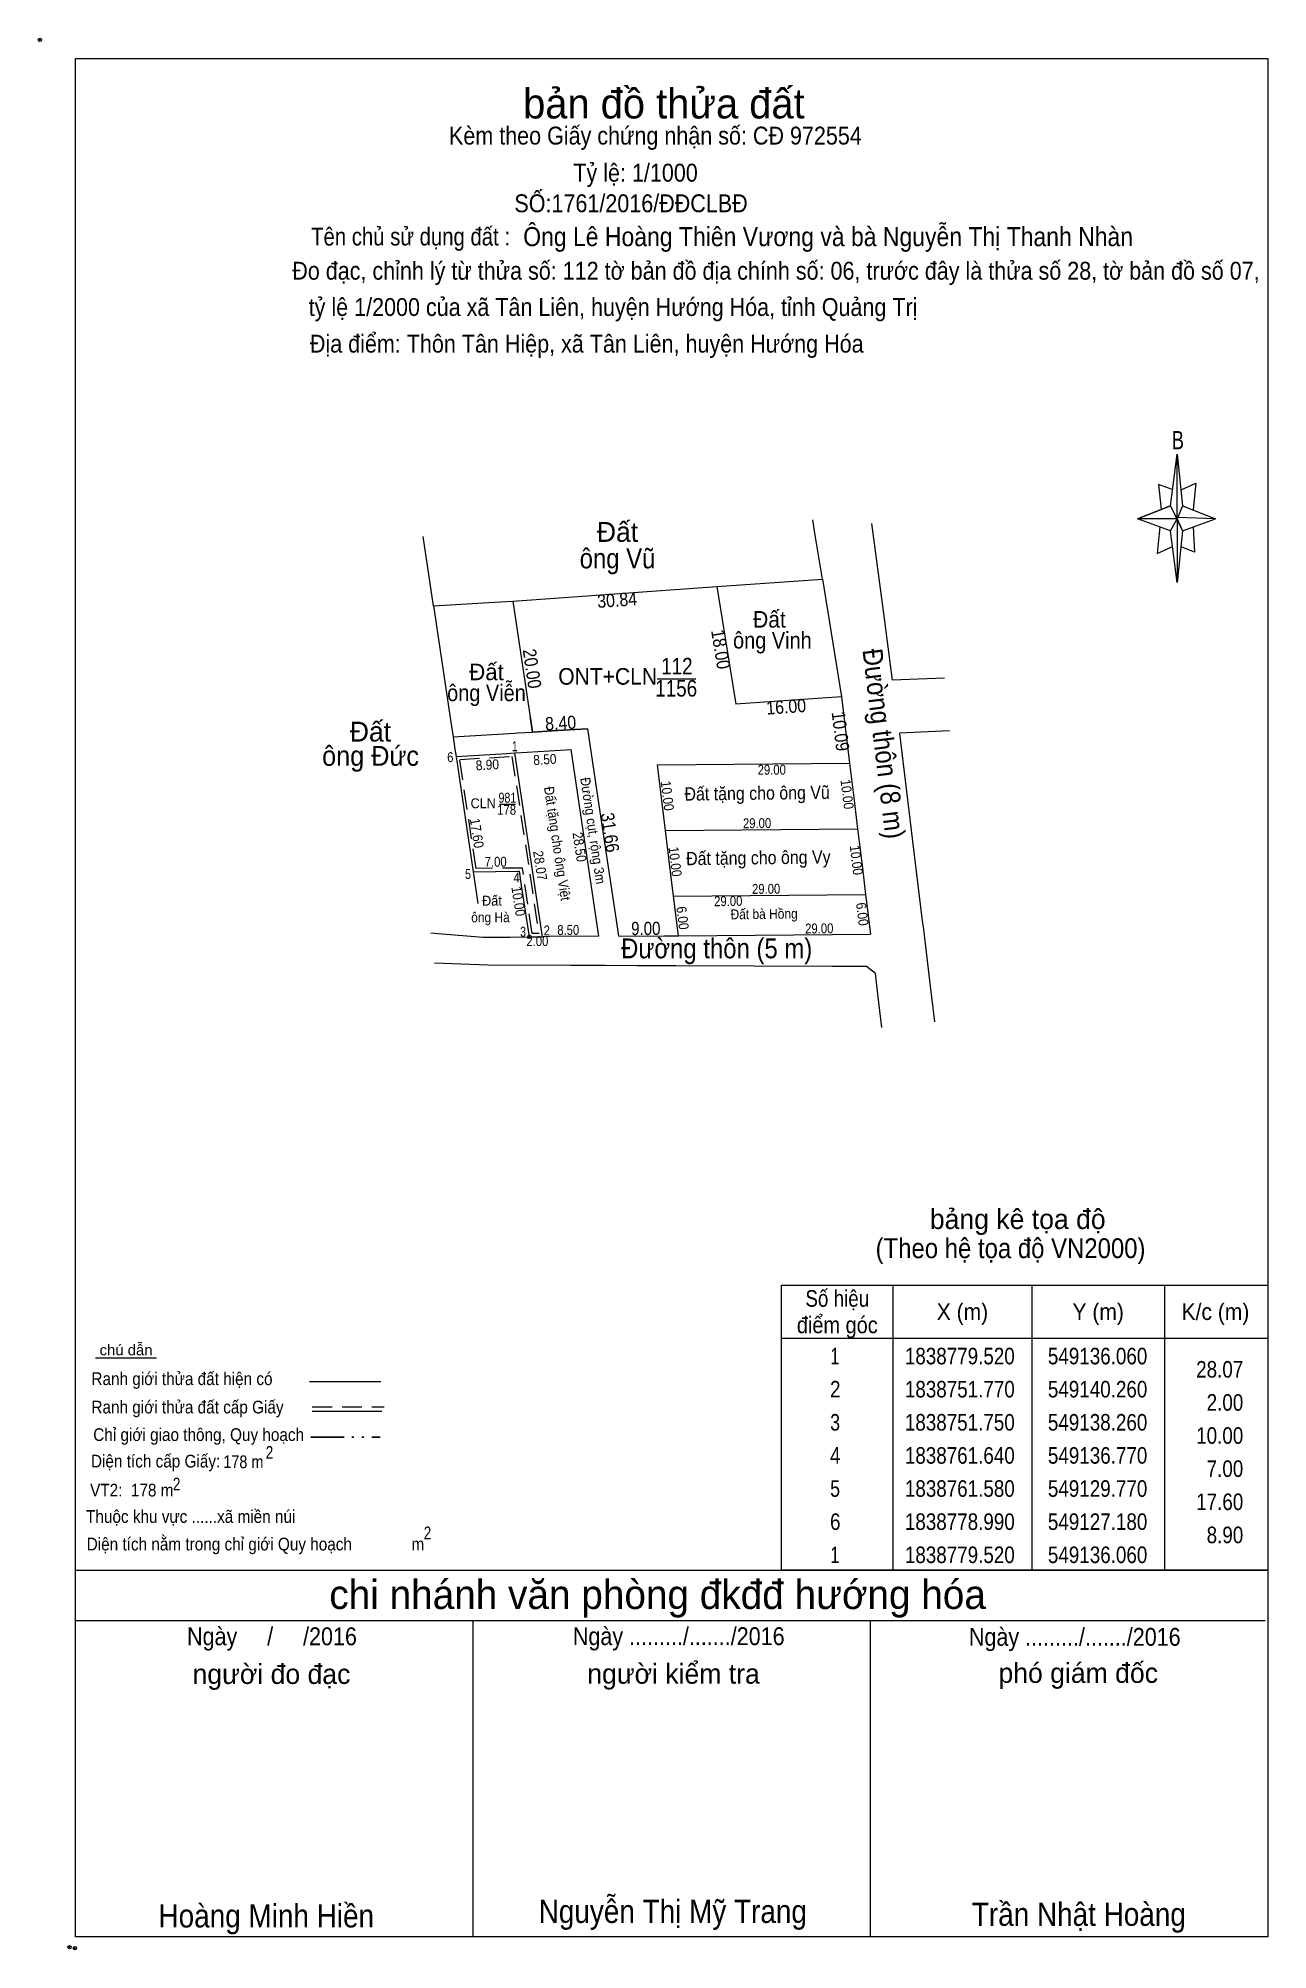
# Model space of a CAD drawing. Header units: metres. Extents: x 549064 to 549250, y 1838599 to 1838887.
import ezdxf
from ezdxf.enums import TextEntityAlignment as Align

# ---------------------------------------------------------------- set-up
doc = ezdxf.new("R2010")
doc.units = ezdxf.units.M
doc.header["$PDMODE"] = 32
doc.header["$PDSIZE"] = 0.5
doc.linetypes.add('DASH_DOUBLE_DOT', pattern=[9.2, 5, -1.2, 0.3, -1.2, 0.3, -1.2])
doc.linetypes.add('MEDIUM_DASHED', pattern=[4.5, 3, -1.5])
for name, color, linetype, lineweight in [('15', 7, 'Continuous', 13), ('28', 7, 'Continuous', 13), ('63', 7, 'Continuous', 13)]:
    doc.layers.add(name, color=color, linetype=linetype, lineweight=lineweight)

msp = doc.modelspace()

# ---------------------------------------------------------------- linework, layer by layer
at = {"layer": '15'}
msp.add_line((549158.82, 1838767.81), (549157.61, 1838777.74), dxfattribs=at)
for points in [[(549185.38, 1838787.99), (549186.26, 1838780.87), (549186.61, 1838777.98)], [(549148.76, 1838751.83), (549141.29, 1838751.78), (549140.26, 1838751.77)]]:
    msp.add_lwpolyline(points, dxfattribs=at)
at = {"layer": '28'}
for p, q in [((549235.07, 1838816.84), (549236.07, 1838824.64)), ((549235.07, 1838813.04), (549230.07, 1838814.84)), ((549236.87, 1838816.84), (549241.87, 1838814.84)), ((549236.87, 1838813.04), (549236.07, 1838805.24)), ((549238.47, 1838813.64), (549238.67, 1838809.84)), ((549238.67, 1838809.84), (549236.67, 1838810.64)), ((549072.77, 1838688.18), (549081.97, 1838688.18)), ((549105.07, 1838684.64), (549115.83, 1838684.64)), ((549105.47, 1838680.16), (549115.99, 1838680.16)), ((549069.75, 1838656.16), (549249.75, 1838656.16)), ((549069.75, 1838648.56), (549249.35, 1838648.56)), ((549069.75, 1838648.56), (549249.35, 1838648.56)), ((549069.75, 1838648.56), (549249.35, 1838648.56)), ((549129.75, 1838600.76), (549129.75, 1838648.56)), ((549189.75, 1838600.76), (549189.75, 1838648.56))]:
    msp.add_line(p, q, dxfattribs=at)
at = {"layer": '28', "linetype": 'MEDIUM_DASHED'}
msp.add_line((549105.47, 1838680.8), (549116.35, 1838680.8), dxfattribs=at)
at = {"layer": '28', "linetype": 'DASH_DOUBLE_DOT', "lineweight": 25}
msp.add_line((549105.27, 1838676.22), (549115.75, 1838676.22), dxfattribs=at)
at = {"layer": '28'}
for points in [[(549069.75, 1838884.36), (549249.75, 1838884.36), (549249.75, 1838600.76), (549069.75, 1838600.76)], [(549236.07, 1838824.64), (549236.87, 1838816.84), (549236.07, 1838814.84)], [(549236.07, 1838814.84), (549230.07, 1838814.84), (549235.07, 1838816.84), (549236.87, 1838813.04), (549241.87, 1838814.84), (549236.07, 1838815.04)], [(549236.07, 1838814.84), (549236.07, 1838805.24), (549235.07, 1838813.04)]]:
    msp.add_lwpolyline(points, close=True, dxfattribs=at)
for points in [[(549236.67, 1838819.24), (549238.87, 1838820.24), (549238.47, 1838816.24)], [(549235.47, 1838819.24), (549233.27, 1838820.04), (549233.67, 1838816.24)], [(549236.07, 1838814.84), (549235.07, 1838816.84), (549230.07, 1838814.84)], [(549236.07, 1838814.84), (549236.87, 1838813.04), (549241.87, 1838814.84)], [(549233.47, 1838813.64), (549233.07, 1838809.64), (549235.27, 1838810.64)], [(549249.75, 1838600.76), (549069.75, 1838600.76), (549069.75, 1838648.56)]]:
    msp.add_lwpolyline(points, dxfattribs=at)
for p in [(549064.35, 1838887.16), (549068.83, 1838599.2), (549069.63, 1838599.08)]:
    msp.add_point(p, dxfattribs=at)
at = {"layer": '63'}
for p, q in [((549181.42, 1838812.41), (549181.05, 1838814.72)), ((549123.8, 1838801.74), (549122.24, 1838812.19)), ((549182.5, 1838805.76), (549181.42, 1838812.41)), ((549189.93, 1838814.17), (549191.73, 1838800.54)), ((549166.54, 1838804.63), (549182.5, 1838805.76)), ((549182.5, 1838805.76), (549185.38, 1838787.99)), ((549135.78, 1838802.45), (549138.39, 1838784.9)), ((549191.73, 1838800.54), (549193.06, 1838790.48)), ((549157.54, 1838790.69), (549163.39, 1838790.69)), ((549200.95, 1838790.81), (549193.06, 1838790.48)), ((549185.38, 1838787.99), (549169.42, 1838786.86)), ((549138.42, 1838784.71), (549138.39, 1838784.9)), ((549138.72, 1838782.67), (549141.68, 1838782.85)), ((549141.68, 1838782.85), (549145.1, 1838783.05)), ((549145.1, 1838783.05), (549141.68, 1838782.85)), ((549145.1, 1838783.05), (549147.11, 1838783.17)), ((549148.82, 1838771.64), (549147.11, 1838783.17)), ((549201.7, 1838782.83), (549194.12, 1838782.51)), ((549126.74, 1838781.96), (549135.99, 1838782.51)), ((549137.94, 1838779.63), (549144.55, 1838780.02)), ((549148.76, 1838751.83), (549144.55, 1838780.02)), ((549194.13, 1838782.43), (549196.27, 1838764.92)), ((549127.18, 1838778.99), (549129.77, 1838761.58)), ((549136.06, 1838779.52), (549137.94, 1838779.63)), ((549140.26, 1838751.77), (549136.06, 1838779.52)), ((549157.61, 1838777.74), (549186.61, 1838777.98)), ((549186.61, 1838777.98), (549187.1, 1838773.94)), ((549133.73, 1838771.76), (549134.92, 1838771.76)), ((549134.92, 1838771.76), (549136.18, 1838771.76)), ((549151.55, 1838753.26), (549148.82, 1838771.64)), ((549151.55, 1838753.26), (549148.82, 1838771.64)), ((549158.82, 1838767.81), (549187.82, 1838768.05)), ((549187.82, 1838768.05), (549188.25, 1838764.52)), ((549188.25, 1838764.52), (549188.54, 1838762.11)), ((549196.27, 1838764.92), (549197.53, 1838754.59)), ((549129.77, 1838761.58), (549130.49, 1838756.79)), ((549188.54, 1838762.11), (549189.03, 1838758.12)), ((549160.03, 1838757.88), (549189.03, 1838758.12)), ((549160.76, 1838751.92), (549160.03, 1838757.88)), ((549189.03, 1838758.12), (549189.76, 1838752.16)), ((549197.53, 1838754.59), (549197.75, 1838752.86)), ((549151.76, 1838751.85), (549151.55, 1838753.26)), ((549151.76, 1838751.85), (549158.59, 1838751.9)), ((549159.23, 1838751.91), (549160.76, 1838751.92)), ((549160.76, 1838751.92), (549189.76, 1838752.16)), ((549197.75, 1838752.86), (549198.79, 1838744.32)), ((549131.99, 1838747.48), (549123.94, 1838747.77)), ((549131.99, 1838747.48), (549123.94, 1838747.77)), ((549131.99, 1838747.48), (549123.94, 1838747.77)), ((549131.99, 1838747.48), (549123.94, 1838747.77)), ((549144.51, 1838747.43), (549131.99, 1838747.48)), ((549144.51, 1838747.43), (549131.99, 1838747.48)), ((549144.51, 1838747.43), (549131.99, 1838747.48)), ((549149.67, 1838747.41), (549144.51, 1838747.43)), ((549149.67, 1838747.41), (549144.51, 1838747.43)), ((549149.67, 1838747.41), (549144.51, 1838747.43)), ((549154.54, 1838747.39), (549149.67, 1838747.41)), ((549154.54, 1838747.39), (549149.67, 1838747.41)), ((549154.54, 1838747.39), (549149.67, 1838747.41)), ((549160.37, 1838747.37), (549154.54, 1838747.39)), ((549198.79, 1838744.32), (549199.45, 1838738.93)), ((549193.15, 1838699.16), (549193.15, 1838656.16)), ((549214.15, 1838699.16), (549214.15, 1838656.16)), ((549234.15, 1838699.16), (549234.15, 1838656.16)), ((549176.35, 1838691.16), (549249.75, 1838691.16))]:
    msp.add_line(p, q, dxfattribs=at)
for points in [[(549135.78, 1838802.45), (549166.54, 1838804.63), (549169.42, 1838786.86)], [(549123.8, 1838801.74), (549132.15, 1838802.23), (549135.78, 1838802.45)], [(549123.8, 1838801.74), (549126.41, 1838784.17), (549126.74, 1838781.96)], [(549138.39, 1838784.9), (549138.42, 1838784.71), (549138.72, 1838782.67)], [(549141.68, 1838782.85), (549138.72, 1838782.67), (549138.42, 1838784.71)], [(549148.82, 1838771.64), (549147.11, 1838783.17), (549145.1, 1838783.05)], [(549126.74, 1838781.96), (549127.02, 1838780.08), (549127.18, 1838778.99)], [(549135.99, 1838782.51), (549136.51, 1838782.54), (549138.72, 1838782.67)], [(549127.18, 1838778.99), (549134.84, 1838779.45), (549136.06, 1838779.52)], [(549187.1, 1838773.94), (549187.29, 1838772.35), (549187.82, 1838768.05)], [(549160.03, 1838757.88), (549159.58, 1838761.54), (549158.82, 1838767.81)], [(549129.77, 1838761.58), (549136.52, 1838761.64), (549136.77, 1838761.64)], [(549138.26, 1838751.75), (549137.09, 1838759.49), (549136.77, 1838761.64)], [(549123.38, 1838752.35), (549124.47, 1838752.26), (549131.26, 1838751.69)], [(549131.26, 1838751.69), (549135.29, 1838751.72), (549138.26, 1838751.75)], [(549138.26, 1838751.75), (549139.14, 1838751.76), (549140.26, 1838751.77)], [(549158.59, 1838751.9), (549159.07, 1838751.91), (549159.23, 1838751.91)], [(549190.5, 1838746.21), (549189.16, 1838747.26), (549184.04, 1838747.28), (549160.37, 1838747.37), (549154.54, 1838747.39)], [(549190.5, 1838746.21), (549189.16, 1838747.26), (549184.04, 1838747.28), (549160.37, 1838747.37), (549154.54, 1838747.39)], [(549190.5, 1838746.21), (549189.16, 1838747.26), (549184.04, 1838747.28), (549160.37, 1838747.37)], [(549191.49, 1838738.04), (549190.88, 1838743.09), (549190.5, 1838746.21)], [(549191.49, 1838738.04), (549190.88, 1838743.09), (549190.5, 1838746.21)], [(549191.49, 1838738.04), (549190.88, 1838743.09), (549190.5, 1838746.21)]]:
    msp.add_lwpolyline(points, dxfattribs=at)
at = {"layer": '63', "linetype": 'MEDIUM_DASHED'}
msp.add_lwpolyline([(549135.63, 1838778.99), (549139.68, 1838752.26), (549138.69, 1838752.25), (549137.2, 1838762.14), (549130.2, 1838762.08), (549127.75, 1838778.52)], close=True, dxfattribs=at)
at = {"layer": '63'}
msp.add_lwpolyline([(549176.35, 1838699.16), (549249.75, 1838699.16), (549249.75, 1838656.16), (549176.35, 1838656.16)], close=True, dxfattribs=at)
msp.add_point((549138.26, 1838751.75), dxfattribs=at)

# ---------------------------------------------------------------- texts
at = {"layer": '15', "width": 0.9}
msp.add_text('10.09', height=2, rotation=276.973, dxfattribs=at).set_placement((549184.256, 1838782.661), align=Align.CENTER)
at = {"layer": '15'}
msp.add_text('Đất', height=3, dxfattribs=at).set_placement((549114.265, 1838781.23), align=Align.CENTER)
at = {"layer": '15', "width": 0.95}
msp.add_text('ông Đức', height=3, dxfattribs=at).set_placement((549114.275, 1838777.57), align=Align.CENTER)
at = {"layer": '28'}
for s, height, p in [('bản đồ thửa đất', 4.5, (549158.57, 1838875.3)), ('bảng kê tọa độ', 3, (549212, 1838707.64)), ('chi nhánh văn phòng đkđđ hướng hóa', 4.374, (549157.62, 1838650.28)), ('người đo đạc', 3, (549099.315, 1838638.96)), ('người kiểm tra', 3, (549160.025, 1838639)), ('phó giám đốc', 3, (549221.13, 1838639.12))]:
    msp.add_text(s, height=height, dxfattribs=at).set_placement(p, align=Align.CENTER)
for s, height, width, p in [('Kèm theo Giấy chứng nhận số: CĐ 972554', 2.7, 0.9, (549157.285, 1838871.36)), ('Tỷ lệ: 1/1000', 2.7, 0.9, (549154.29, 1838865.76)), ('SỐ:1761/2016/ĐĐCLBĐ', 2.7, 0.9, (549153.61, 1838861.14)), ('Tên chủ sử dụng đất :', 2.7, 0.85, (549120.32, 1838856.12)), ('Đo đạc, chỉnh lý từ thửa số: 112 tờ bản đồ địa chính số: 06, trước đây là thửa số 28, tờ bản đồ số 07,', 2.7, 0.9, (549175.49, 1838850.96)), (' tỷ lệ 1/2000 của xã Tân Liên, huyện Hướng Hóa, tỉnh Quảng Trị', 2.7, 0.9, (549150.445, 1838845.48)), ('Địa điểm: Thôn Tân Hiệp, xã Tân Liên, huyện Hướng Hóa', 2.7, 0.9, (549146.92, 1838839.95)), ('B', 2.755, 0.75, (549236.17, 1838825.36)), ('(Theo hệ tọa độ VN2000)', 3, 0.9, (549210.91, 1838703.24)), ('chú dẫn', 1.6, 1.05, (549077.365, 1838688.58)), ('Ranh giới thửa đất hiện có ', 1.92, 0.9, (549086.13, 1838684.08)), ('Ranh giới thửa đất cấp Giấy', 1.92, 0.9, (549086.64, 1838679.8)), ('Chỉ giới giao thông, Quy hoạch', 1.92, 0.9, (549088.325, 1838675.64)), ('Diện tích cấp Giấy: ', 1.92, 0.9, (549082.145, 1838671.64)), ('178 m ', 1.92, 0.85, (549095.375, 1838671.54)), ('2', 1.92, 0.8, (549099.015, 1838672.96)), ('2', 1.92, 0.8, (549099.015, 1838672.96)), (' VT2:  178 m ', 1.92, 0.9, (549078.225, 1838667.26)), ('2', 1.92, 0.8, (549084.995, 1838668.17)), ('Thuộc khu vực ......xã miền núi', 1.92, 0.9, (549087.125, 1838663.28)), ('Diện tích nằm trong chỉ giới Quy hoạch              m', 1.92, 0.9, (549096.9, 1838659.12)), ('2', 1.92, 0.8, (549122.875, 1838660.8)), ('Ngày     /     /2016', 2.7, 0.9, (549099.395, 1838644.8)), ('Ngày ........./......./2016', 2.7, 0.9, (549160.81, 1838644.82)), ('Ngày ........./......./2016', 2.7, 0.9, (549220.61, 1838644.72)), ('Nguyễn Thị Mỹ Trang', 3.5, 0.9, (549159.915, 1838602.88)), ('Hoàng Minh Hiền', 3.5, 0.9, (549098.535, 1838602.2)), ('Trần Nhật Hoàng', 3.5, 0.9, (549221.225, 1838602.44))]:
    msp.add_text(s, height=height, dxfattribs=dict(at, width=width)).set_placement(p, align=Align.CENTER)
at = {"layer": '28', "width": 0.9}
msp.add_text('Ông Lê Hoàng Thiên Vương và bà Nguyễn Thị Thanh Nhàn', height=2.88, dxfattribs=at).set_placement((549137.33, 1838856.02))
at = {"layer": '63'}
for height, p in [(3, (549151.565, 1838811.38)), (2.5, (549131.785, 1838790.49))]:
    msp.add_text('Đất', height=height, dxfattribs=at).set_placement(p, align=Align.CENTER)
for s, height, width, p in [('ông Vũ', 3, 0.9, (549151.57, 1838807.38)), ('Đất ', 2.5, 0.95, (549174.95, 1838798.43)), ('ông Vinh', 2.5, 0.9, (549174.95, 1838795.27)), ('ONT+CLN', 2.5, 0.95, (549150.075, 1838789.82)), ('112', 2.5, 0.85, (549160.53, 1838791.37)), ('ông Viễn', 2.5, 0.9, (549131.78, 1838787.33)), ('1156', 2.5, 0.85, (549160.43, 1838788.02)), ('CLN', 1.5, 0.95, (549131.29, 1838771.16)), ('178', 1.5, 0.85, (549134.83, 1838770.18)), ('981', 1.5, 0.8, (549134.94, 1838772)), ('Đất ', 1.5, 0.95, (549132.87, 1838756.46)), ('ông Hà', 1.5, 0.9, (549132.385, 1838753.95)), ('Đường thôn (5 m)', 3, 0.9, (549166.54, 1838748.51)), ('Số hiệu', 2.5, 0.85, (549184.75, 1838695.91)), ('X (m)', 2.5, 0.95, (549203.65, 1838693.91)), ('Y (m)', 2.5, 0.95, (549224.145, 1838693.91)), ('K/c (m)', 2.5, 0.95, (549241.85, 1838693.91)), ('điểm góc', 2.5, 0.9, (549184.75, 1838691.91)), (' 1', 2.5, 0.75, (549184.045, 1838687.21)), ('1838779.520', 2.5, 0.85, (549203.25, 1838687.21)), ('549136.060', 2.5, 0.85, (549224.055, 1838687.21)), (' 2', 2.5, 0.85, (549184.05, 1838682.21)), ('1838751.770', 2.5, 0.85, (549203.25, 1838682.21)), ('549140.260', 2.5, 0.85, (549224.055, 1838682.21)), (' 3', 2.5, 0.8, (549184.05, 1838677.21)), ('1838751.750', 2.5, 0.85, (549203.25, 1838677.21)), ('549138.260', 2.5, 0.85, (549224.055, 1838677.21)), (' 4', 2.5, 0.85, (549184.045, 1838672.21)), ('1838761.640', 2.5, 0.85, (549203.25, 1838672.21)), ('549136.770', 2.5, 0.85, (549224.055, 1838672.21)), (' 5', 2.5, 0.8, (549184.05, 1838667.21)), ('1838761.580', 2.5, 0.85, (549203.25, 1838667.21)), ('549129.770', 2.5, 0.85, (549224.055, 1838667.21)), (' 6', 2.5, 0.85, (549184.05, 1838662.21)), ('1838778.990', 2.5, 0.85, (549203.25, 1838662.21)), ('549127.180', 2.5, 0.85, (549224.055, 1838662.21)), (' 1', 2.5, 0.75, (549184.045, 1838657.21)), ('1838779.520', 2.5, 0.85, (549203.25, 1838657.21)), ('549136.060', 2.5, 0.85, (549224.055, 1838657.21))]:
    msp.add_text(s, height=height, dxfattribs=dict(at, width=width)).set_placement(p, align=Align.CENTER)
for s, height, rotation, width, p in [('30.84', 2, 4.054, 0.9, (549151.579, 1838801.61)), ('18.00', 2, 279.206, 0.9, (549166.17, 1838795.005)), ('20.00', 2, 278.454, 0.9, (549137.689, 1838792.097)), ('Đường thôn (8 m)', 3, 276.973, 0.9, (549190.294, 1838780.732)), ('16.00', 2, 4.05, 0.9, (549177.099, 1838785.5)), ('8.40', 2, 3.41, 0.9, (549143.036, 1838783.037)), ('8.90', 1.5, 3.416, 0.9, (549131.96, 1838776.973)), ('8.50', 1.5, 3.37, 0.9, (549140.641, 1838777.782)), ('29.00', 1.5, 0.474, 0.85, (549174.864, 1838776.228)), ('Đất tặng cho ông Việt', 1.5, 278.494, 0.9, (549141.736, 1838765.731)), ('Đường cụt, rộng 3m', 1.5, 278.494, 0.9, (549147.131, 1838767.661)), ('10.00', 1.5, 276.947, 0.9, (549158.365, 1838772.956)), ('Đất tặng cho ông Vũ', 2, 0.711, 0.9, (549172.663, 1838772.445)), ('10.00', 1.5, 276.947, 0.9, (549185.495, 1838773.186)), ('17.60', 1.5, 278.462, 0.9, (549129.598, 1838767.29)), ('31.66', 2, 278.445, 0.9, (549149.458, 1838767.362)), ('29.00', 1.5, 0.474, 0.85, (549172.644, 1838768.158)), ('28.50', 1.5, 278.494, 0.9, (549145.099, 1838765.201)), ('10.00', 1.5, 276.947, 0.9, (549186.895, 1838763.246)), ('7.00', 1.5, 0.491, 0.85, (549133.174, 1838762.335)), ('28.07', 1.5, 278.606, 0.9, (549139.149, 1838762.397)), ('10.00', 1.5, 276.947, 0.9, (549159.535, 1838763.016)), ('Đất tặng cho ông Vy', 2, 0.711, 0.9, (549172.843, 1838762.695)), ('29.00', 1.5, 0.474, 0.85, (549174.014, 1838758.248)), ('10.00', 1.5, 278.568, 0.9, (549135.872, 1838757.012)), ('29.00', 1.5, 0.711, 0.85, (549168.296, 1838756.397)), ('6.00', 1.5, 276.951, 0.9, (549187.786, 1838755.091)), ('9.00', 2, 0.446, 0.85, (549155.847, 1838752.018)), ('6.00', 1.5, 277.089, 0.9, (549160.66, 1838754.503)), ('Đất bà Hồng', 1.5, 0.711, 0.9, (549173.711, 1838754.452)), ('2.00', 1.5, 0.573, 0.85, (549139.468, 1838750.357)), ('8.50', 1.5, 0.404, 0.85, (549144.135, 1838752.032)), ('29.00', 1.5, 0.474, 0.85, (549182.034, 1838752.268))]:
    msp.add_text(s, height=height, rotation=rotation, dxfattribs=dict(at, width=width)).set_placement(p, align=Align.CENTER)
for s, height, width, p in [(' 1', 1.5, 0.75, (549136.48, 1838779.77)), (' 6', 1.5, 0.85, (549126.79, 1838778.13)), (' 5', 1.5, 0.8, (549129.44, 1838760.48)), (' 4', 1.5, 0.85, (549136.82, 1838759.96)), (' 3', 1.5, 0.8, (549137.75, 1838751.77)), (' 2', 1.5, 0.85, (549141.36, 1838751.96)), ('28.07', 2.5, 0.85, (549246.05, 1838685.21)), ('2.00', 2.5, 0.85, (549246.05, 1838680.21)), ('10.00', 2.5, 0.85, (549246.05, 1838675.21)), ('7.00', 2.5, 0.85, (549246.05, 1838670.21)), ('17.60', 2.5, 0.85, (549246.05, 1838665.21)), ('8.90', 2.5, 0.85, (549246.05, 1838660.21))]:
    msp.add_text(s, height=height, dxfattribs=dict(at, width=width)).set_placement(p, align=Align.RIGHT)

doc.saveas('drawing.dxf')
